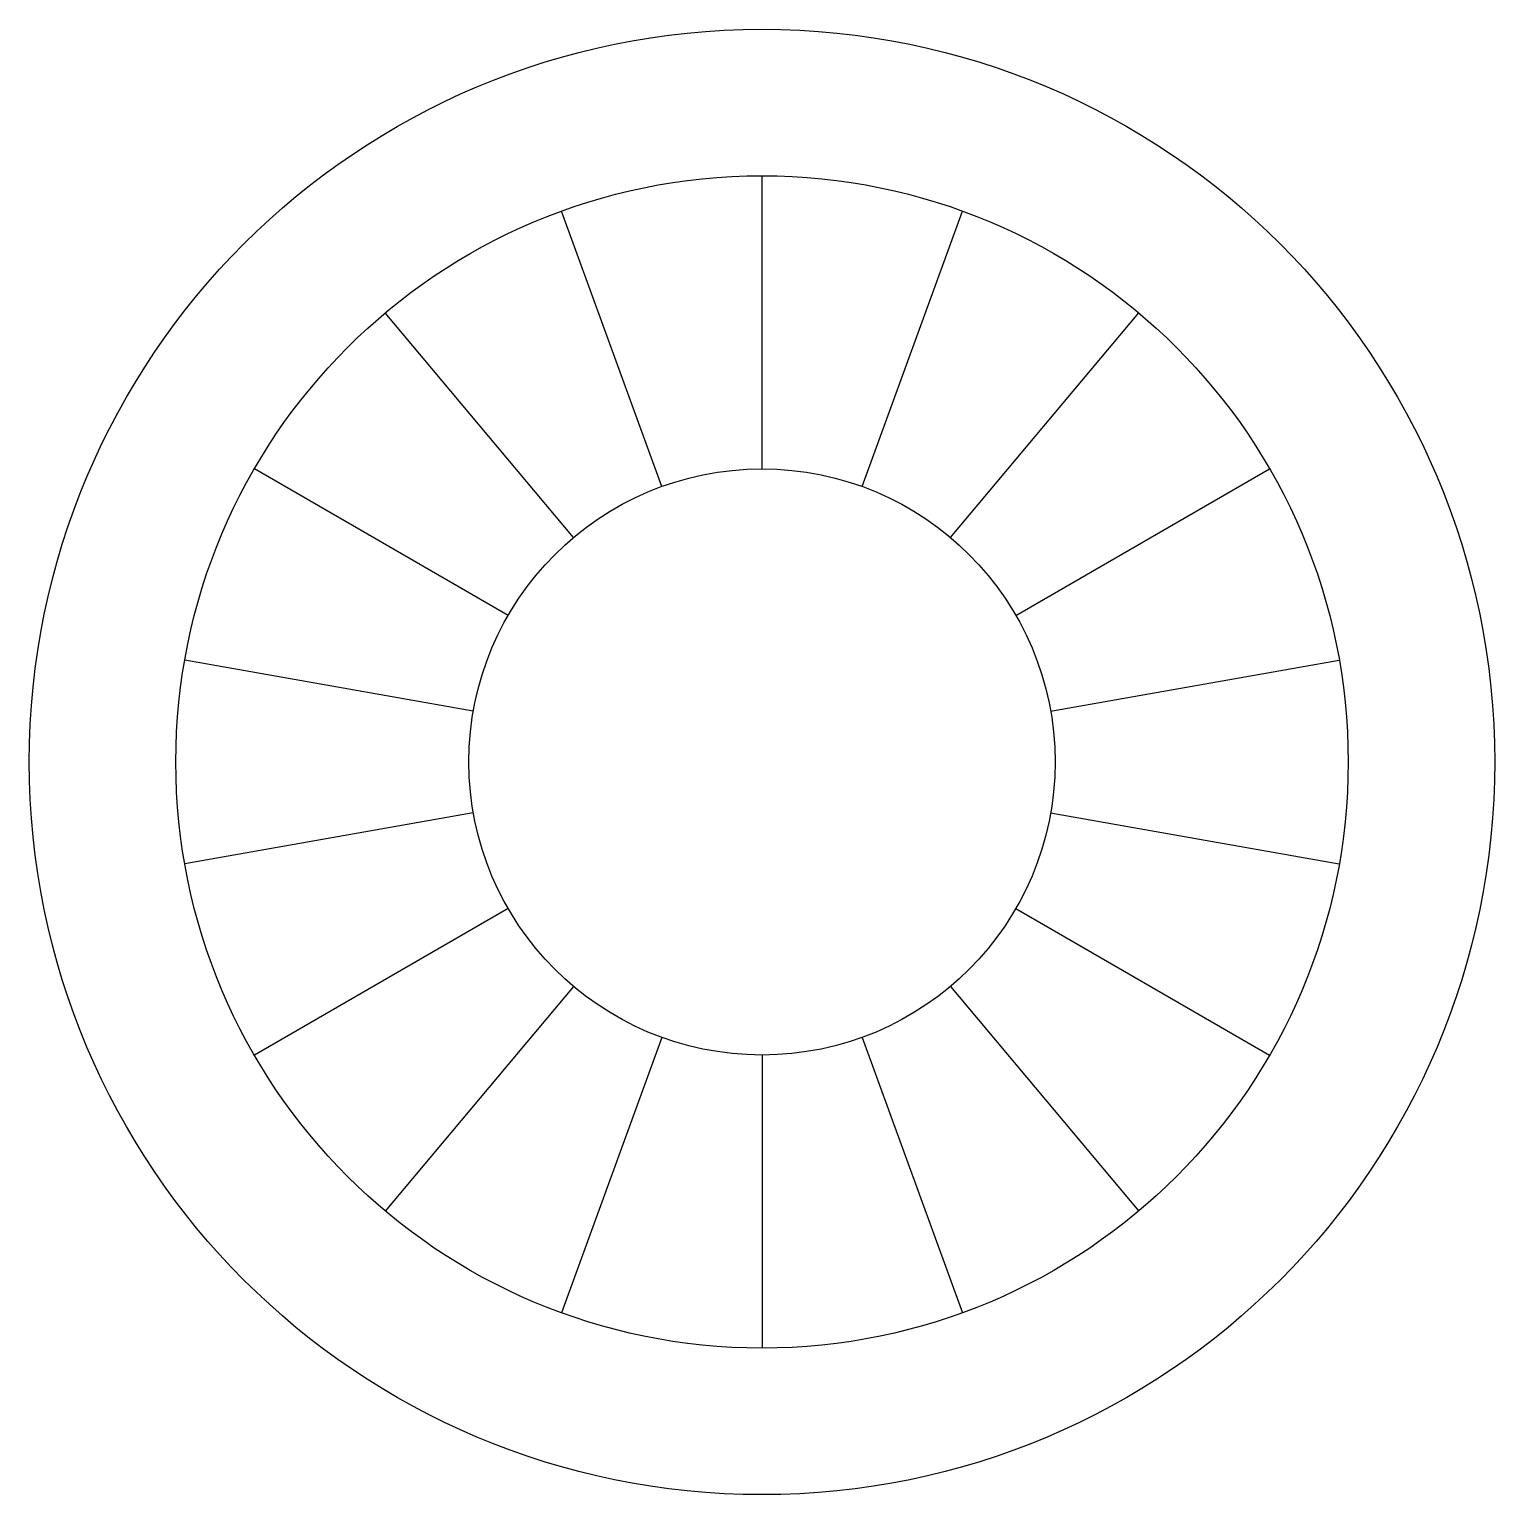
# Model space of a CAD drawing. Header units: millimetres. Extents: x -10150.713 to -10150.563, y -366.345 to -366.195.
import ezdxf

# ---------------------------------------------------------------- set-up
doc = ezdxf.new("R2010")
doc.units = ezdxf.units.MM
doc.layers.add('Tub_esgoto_caixas', color=2, linetype='Continuous')

msp = doc.modelspace()

# ---------------------------------------------------------------- linework, layer by layer
at = {"layer": 'Tub_esgoto_caixas', "color": 1}
for p, q in [((-10150.63839, -366.24019), (-10150.63839, -366.21019)), ((-10150.64865, -366.242), (-10150.65891, -366.21381)), ((-10150.62813, -366.242), (-10150.61787, -366.21381)), ((-10150.65767, -366.24721), (-10150.67696, -366.22423)), ((-10150.61911, -366.24721), (-10150.59982, -366.22423)), ((-10150.66437, -366.25519), (-10150.69035, -366.24019)), ((-10150.61241, -366.25519), (-10150.58643, -366.24019)), ((-10150.66794, -366.26498), (-10150.69748, -366.25978)), ((-10150.60885, -366.26498), (-10150.5793, -366.25978)), ((-10150.66794, -366.2754), (-10150.69748, -366.28061)), ((-10150.60885, -366.2754), (-10150.5793, -366.28061)), ((-10150.66437, -366.28519), (-10150.69035, -366.30019)), ((-10150.61241, -366.28519), (-10150.58643, -366.30019)), ((-10150.65767, -366.29318), (-10150.67696, -366.31616)), ((-10150.61911, -366.29318), (-10150.59982, -366.31616)), ((-10150.64865, -366.29838), (-10150.65891, -366.32658)), ((-10150.62813, -366.29838), (-10150.61787, -366.32658)), ((-10150.63839, -366.30019), (-10150.63839, -366.33019))]:
    msp.add_line(p, q, dxfattribs=at)
at = {"layer": 'Tub_esgoto_caixas'}
msp.add_circle((-10150.63839, -366.27019), 0.075, dxfattribs=at)
at = {"layer": 'Tub_esgoto_caixas', "color": 1}
for radius in [0.06, 0.03]:
    msp.add_circle((-10150.63839, -366.27019), radius, dxfattribs=at)

doc.saveas('drawing.dxf')
